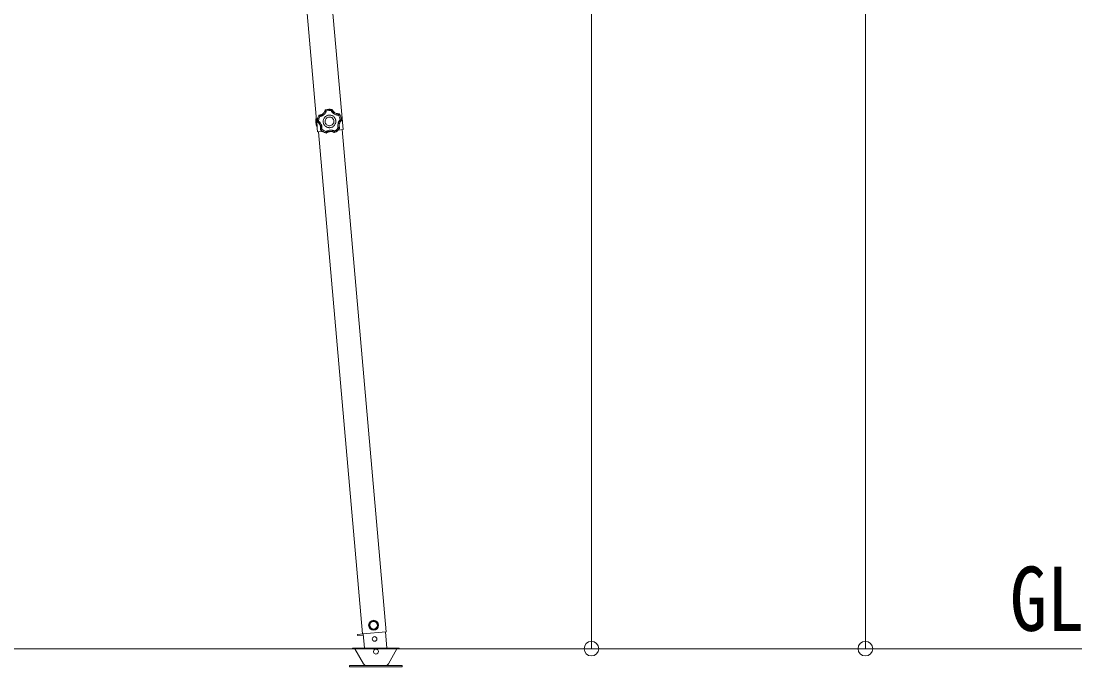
# Model space of a CAD drawing. Units: millimetres at full size; details may follow other scales. Extents: x -6988 to 7066, y -4877 to 4823.
# Drawn here: x -2873 to -1057, y -985 to 120 of the extents above; entities that cross this region are included whole.
import ezdxf
from ezdxf.enums import TextEntityAlignment as Align

# ---------------------------------------------------------------- set-up
doc = ezdxf.new("R2010")
doc.units = ezdxf.units.MM
doc.header["$LTSCALE"] = 25
doc.header["$PDMODE"] = 32
doc.header["$PDSIZE"] = 25
for name, color, linetype, lineweight in [('0-0_0', 7, 'Continuous', 9), ('0-A_寸法', 6, 'Continuous', 9), ('1-2_GLASS_SEAL', 7, 'Continuous', 9)]:
    doc.layers.add(name, color=color, linetype=linetype, lineweight=lineweight)
doc.styles.add('ＭＳ ゴシック', font='')
doc.styles.get('ＭＳ ゴシック').set_extended_font_data('MS Gothic')

msp = doc.modelspace()

# ---------------------------------------------------------------- linework, layer by layer
at = {"layer": '0-0_0'}
msp.add_line((-4935.86, -953.98), (-1057.04, -953.98), dxfattribs=at)
at = {"layer": '0-A_寸法'}
for p, q in [((-1427.5, -953.93), (-1427.5, 1855.57)), ((-1896.52, 1654.27), (-1896.52, -953.93)), ((-1896.52, -953.93), (-2379.79, -953.93)), ((-1427.5, -953.93), (-1896.52, -953.93))]:
    msp.add_line(p, q, dxfattribs=at)
for p in [(-1896.52, -953.93), (-1427.5, -953.93)]:
    msp.add_point(p, dxfattribs=at)
at = {"layer": '1-2_GLASS_SEAL', "color": 4}
for p, q in [((-2365.38, -69.05), (-2513.58, 1624.86)), ((-2321.54, -65.22), (-2469.74, 1628.69)), ((-2357.01, -68.32), (-2365.38, -69.05)), ((-2288.68, -928.53), (-2363.88, -68.92)), ((-2321.54, -65.22), (-2329.91, -65.95)), ((-2247.83, -924.96), (-2323.04, -65.35)), ((-2247.83, -924.95), (-2288.68, -928.52)), ((-2247.83, -924.96), (-2288.68, -928.53))]:
    msp.add_line(p, q, dxfattribs=at)
at = {"layer": '1-2_GLASS_SEAL'}
for p, q in [((-2351.81, -31.38), (-2352.13, -31.71)), ((-2351.81, -31.38), (-2352.12, -31.71)), ((-2351.9, -32.02), (-2352.12, -31.71)), ((-2351.58, -31.69), (-2351.9, -32.02)), ((-2351.58, -31.69), (-2351.89, -32.02)), ((-2351.81, -31.38), (-2351.58, -31.69)), ((-2340.91, -30.94), (-2340.73, -30.6)), ((-2340.55, -31.23), (-2340.91, -30.94)), ((-2340.55, -31.23), (-2340.91, -30.94)), ((-2340.37, -30.89), (-2340.73, -30.6)), ((-2340.37, -30.89), (-2340.73, -30.6)), ((-2340.37, -30.89), (-2340.55, -31.23)), ((-2368.05, -46.7), (-2367.34, -46.63)), ((-2368.05, -46.7), (-2367.48, -53.17)), ((-2366.92, -59.65), (-2367.48, -53.17)), ((-2367.34, -46.63), (-2366.21, -59.58)), ((-2365.85, -51.68), (-2365.48, -51.56)), ((-2365.85, -51.68), (-2365.63, -52.08)), ((-2365.85, -51.68), (-2365.63, -52.08)), ((-2365.27, -51.96), (-2365.63, -52.08)), ((-2365.48, -51.56), (-2365.26, -51.96)), ((-2365.48, -51.56), (-2365.27, -51.96)), ((-2362.78, -40.65), (-2363.16, -40.9)), ((-2362.78, -40.65), (-2363.16, -40.9)), ((-2362.9, -41.18), (-2363.16, -40.9)), ((-2362.51, -40.93), (-2362.9, -41.18)), ((-2362.51, -40.93), (-2362.9, -41.18)), ((-2362.78, -40.65), (-2362.51, -40.93)), ((-2328.8, -38.57), (-2328.57, -38.26)), ((-2328.38, -38.77), (-2328.8, -38.57)), ((-2328.38, -38.77), (-2328.8, -38.57)), ((-2328.16, -38.45), (-2328.57, -38.26)), ((-2328.16, -38.45), (-2328.57, -38.26)), ((-2328.16, -38.45), (-2328.38, -38.77)), ((-2324.54, -49.11), (-2324.38, -48.68)), ((-2324.54, -49.11), (-2324.38, -48.68)), ((-2324.16, -49.18), (-2324.54, -49.11)), ((-2324.38, -48.68), (-2324, -48.76)), ((-2324.16, -49.18), (-2324, -48.76)), ((-2324.16, -49.18), (-2324, -48.76)), ((-2366.92, -59.65), (-2366.21, -59.58)), ((-2360.42, -64.98), (-2360.07, -64.81)), ((-2360.42, -64.98), (-2360.3, -65.42)), ((-2360.42, -64.98), (-2360.3, -65.42)), ((-2359.95, -65.26), (-2360.3, -65.42)), ((-2360.07, -64.81), (-2359.95, -65.26)), ((-2360.07, -64.81), (-2359.95, -65.26)), ((-2350.88, -70.92), (-2350.43, -70.84)), ((-2350.88, -70.92), (-2350.43, -70.84)), ((-2350.88, -71.31), (-2350.88, -70.92)), ((-2350.88, -71.31), (-2350.43, -71.23)), ((-2350.88, -71.31), (-2350.43, -71.23)), ((-2350.43, -70.84), (-2350.43, -71.23)), ((-2336.6, -69.87), (-2336.14, -69.89)), ((-2336.55, -70.26), (-2336.6, -69.87)), ((-2336.6, -69.87), (-2336.14, -69.89)), ((-2336.55, -70.26), (-2336.09, -70.28)), ((-2336.55, -70.26), (-2336.09, -70.28)), ((-2336.14, -69.89), (-2336.09, -70.28)), ((-2327.95, -63.02), (-2327.89, -62.56)), ((-2327.95, -63.02), (-2327.89, -62.56)), ((-2327.58, -63.13), (-2327.95, -63.02)), ((-2327.89, -62.56), (-2327.52, -62.68)), ((-2327.58, -63.13), (-2327.52, -62.68)), ((-2327.58, -63.13), (-2327.52, -62.68)), ((-2288.68, -928.53), (-2247.83, -924.96)), ((-2246.79, -952.91), (-2249.23, -925.07)), ((-2297.12, -929.56), (-2287.26, -928.7)), ((-2297.12, -929.56), (-2296.94, -931.56)), ((-2287.08, -930.69), (-2296.94, -931.56)), ((-2287.28, -928.4), (-2285.14, -952.91)), ((-2225.44, -952.91), (-2305.44, -952.91)), ((-2305.44, -952.91), (-2225.44, -952.91)), ((-2305.44, -953.91), (-2305.44, -952.91)), ((-2305.44, -953.91), (-2225.44, -953.91)), ((-2286.74, -979.91), (-2301.47, -954.41)), ((-2229.4, -954.41), (-2244.12, -979.91)), ((-2225.44, -953.91), (-2225.44, -952.91)), ((-2225.44, -952.91), (-2225.44, -953.91))]:
    msp.add_line(p, q, dxfattribs=at)
for points in [[(-2352.13, -31.71), (-2352.33, -32.35), (-2352.57, -32.98), (-2352.81, -33.51), (-2352.95, -33.81), (-2353.11, -34.11), (-2353.27, -34.41), (-2353.44, -34.7), (-2353.62, -34.98), (-2354.25, -35.87), (-2355.12, -36.88), (-2356.1, -37.79), (-2357.17, -38.6), (-2358.31, -39.28), (-2359.29, -39.74), (-2359.6, -39.87), (-2359.92, -39.99), (-2360.24, -40.1), (-2360.56, -40.2), (-2360.88, -40.29), (-2361.45, -40.43), (-2362.11, -40.56), (-2362.78, -40.65)], [(-2362.51, -40.93), (-2361.86, -40.84), (-2361.2, -40.71), (-2360.63, -40.57), (-2360.31, -40.48), (-2359.99, -40.38), (-2359.68, -40.27), (-2359.37, -40.16), (-2359.07, -40.03), (-2358.57, -39.81), (-2357.98, -39.51), (-2357.41, -39.19), (-2357.1, -38.99), (-2356.83, -38.81), (-2356.56, -38.62), (-2356.29, -38.42), (-2356.03, -38.22), (-2355.53, -37.79), (-2354.6, -36.86), (-2353.77, -35.83), (-2353.24, -35.03), (-2352.9, -34.46), (-2352.6, -33.87), (-2352.34, -33.27), (-2352.1, -32.65), (-2351.9, -32.02)], [(-2351.89, -32.02), (-2351.86, -32.05), (-2351.78, -32.1), (-2351.67, -32.19), (-2351.52, -32.3), (-2351.35, -32.44), (-2351.15, -32.59), (-2350.94, -32.77), (-2350.7, -32.95), (-2350.47, -33.15), (-2350.22, -33.36), (-2350.47, -34.01), (-2350.75, -34.64), (-2351.03, -35.2), (-2351.19, -35.5), (-2351.36, -35.81), (-2351.54, -36.1), (-2351.73, -36.4), (-2351.92, -36.69), (-2352.54, -37.53), (-2353.45, -38.56), (-2354.46, -39.51), (-2354.81, -39.81), (-2355.09, -40.02), (-2355.37, -40.23), (-2355.65, -40.43), (-2355.94, -40.63), (-2356.33, -40.87), (-2356.92, -41.22), (-2357.53, -41.54), (-2358.16, -41.82), (-2358.8, -42.08), (-2359.46, -42.31), (-2360.12, -42.51), (-2360.8, -42.67), (-2361.49, -42.81)], [(-2340.73, -30.6), (-2343.52, -30.23), (-2346.32, -30.24), (-2349.1, -30.62), (-2351.81, -31.38)], [(-2340.73, -30.6), (-2343.52, -30.23), (-2346.32, -30.24), (-2349.1, -30.62), (-2351.81, -31.38)], [(-2340.91, -30.94), (-2343.6, -30.6), (-2346.29, -30.61), (-2348.97, -30.98), (-2351.58, -31.69)], [(-2351.58, -31.69), (-2351.55, -31.72), (-2351.49, -31.79), (-2351.39, -31.9), (-2351.27, -32.05), (-2351.13, -32.22), (-2350.97, -32.41), (-2350.8, -32.63), (-2350.61, -32.86), (-2350.42, -33.1), (-2350.22, -33.36)], [(-2342.02, -32.78), (-2346.15, -32.61), (-2350.22, -33.36)], [(-2340.91, -30.94), (-2340.94, -30.98), (-2340.99, -31.06), (-2341.07, -31.18), (-2341.16, -31.34), (-2341.28, -31.53), (-2341.41, -31.74), (-2341.56, -31.98), (-2341.71, -32.24), (-2341.86, -32.51), (-2342.02, -32.78)], [(-2340.55, -31.23), (-2340.58, -31.26), (-2340.65, -31.32), (-2340.75, -31.43), (-2340.88, -31.56), (-2341.04, -31.72), (-2341.21, -31.9), (-2341.4, -32.1), (-2341.6, -32.32), (-2341.81, -32.55), (-2342.02, -32.78)], [(-2328.8, -38.57), (-2328.81, -38.61), (-2328.84, -38.7), (-2328.89, -38.84), (-2328.95, -39.01), (-2329.03, -39.22), (-2329.11, -39.46), (-2329.21, -39.72), (-2329.32, -39.99), (-2329.43, -40.28), (-2329.55, -40.57), (-2330.25, -40.54), (-2330.95, -40.47), (-2331.65, -40.36), (-2332.34, -40.22), (-2333.02, -40.05), (-2334.02, -39.74), (-2335.31, -39.21), (-2336.54, -38.56), (-2337.06, -38.23), (-2337.35, -38.04), (-2337.64, -37.84), (-2337.92, -37.63), (-2338.2, -37.41), (-2338.54, -37.13), (-2339.06, -36.67), (-2339.56, -36.18), (-2340.03, -35.67), (-2340.48, -35.14), (-2340.91, -34.58), (-2341.31, -34), (-2341.68, -33.4), (-2342.02, -32.78)], [(-2340.55, -31.23), (-2340.26, -31.82), (-2339.94, -32.4), (-2339.59, -32.97), (-2339.21, -33.51), (-2338.8, -34.03), (-2338.36, -34.53), (-2337.91, -35), (-2337.43, -35.45), (-2337.09, -35.73), (-2336.83, -35.94), (-2336.57, -36.14), (-2336.3, -36.33), (-2336.02, -36.52), (-2335.65, -36.75), (-2334.49, -37.38), (-2333.28, -37.87), (-2332.33, -38.16), (-2332.01, -38.24), (-2331.69, -38.32), (-2331.36, -38.38), (-2331.03, -38.43), (-2330.71, -38.48), (-2330.12, -38.54), (-2329.46, -38.57), (-2328.8, -38.57)], [(-2328.57, -38.26), (-2329.25, -38.26), (-2329.92, -38.23), (-2330.5, -38.17), (-2330.83, -38.12), (-2331.16, -38.07), (-2331.49, -38), (-2331.82, -37.93), (-2332.15, -37.85), (-2333.18, -37.52), (-2334.41, -37.01), (-2335.58, -36.36), (-2336.68, -35.59), (-2337.68, -34.71), (-2338.43, -33.92), (-2338.64, -33.67), (-2338.85, -33.4), (-2339.06, -33.13), (-2339.25, -32.86), (-2339.44, -32.58), (-2339.75, -32.08), (-2340.07, -31.49), (-2340.37, -30.89)], [(-2363.16, -40.9), (-2364.38, -43.44), (-2365.23, -46.11), (-2365.73, -48.87), (-2365.85, -51.68)], [(-2363.16, -40.9), (-2364.37, -43.44), (-2365.23, -46.11), (-2365.73, -48.87), (-2365.85, -51.68)], [(-2365.63, -52.08), (-2365.09, -52.48), (-2364.56, -52.9), (-2364.13, -53.29), (-2363.89, -53.52), (-2363.65, -53.76), (-2363.42, -54.01), (-2363.2, -54.26), (-2362.98, -54.52), (-2362.33, -55.39), (-2361.64, -56.53), (-2361.07, -57.74), (-2360.64, -59.01), (-2360.34, -60.31), (-2360.2, -61.38), (-2360.18, -61.72), (-2360.17, -62.06), (-2360.16, -62.39), (-2360.16, -62.73), (-2360.18, -63.06), (-2360.22, -63.65), (-2360.3, -64.32), (-2360.42, -64.98)], [(-2362.9, -41.18), (-2364.05, -43.63), (-2364.87, -46.2), (-2365.35, -48.85), (-2365.48, -51.56)], [(-2365.48, -51.56), (-2365.44, -51.54), (-2365.35, -51.5), (-2365.22, -51.45), (-2365.05, -51.38), (-2364.84, -51.3), (-2364.6, -51.2), (-2364.35, -51.1), (-2364.07, -51), (-2363.78, -50.89), (-2363.48, -50.79)], [(-2360.07, -64.81), (-2359.96, -64.16), (-2359.87, -63.5), (-2359.83, -62.91), (-2359.82, -62.58), (-2359.82, -62.25), (-2359.82, -61.92), (-2359.84, -61.59), (-2359.86, -61.26), (-2359.92, -60.71), (-2360.02, -60.07), (-2360.15, -59.42), (-2360.24, -59.07), (-2360.33, -58.75), (-2360.43, -58.44), (-2360.53, -58.12), (-2360.65, -57.81), (-2360.9, -57.2), (-2361.5, -56.03), (-2362.22, -54.92), (-2362.81, -54.17), (-2363.26, -53.68), (-2363.72, -53.21), (-2364.21, -52.77), (-2364.73, -52.35), (-2365.27, -51.96)], [(-2365.26, -51.96), (-2365.23, -51.94), (-2365.15, -51.88), (-2365.03, -51.8), (-2364.88, -51.7), (-2364.7, -51.57), (-2364.49, -51.43), (-2364.26, -51.28), (-2364.01, -51.12), (-2363.75, -50.95), (-2363.48, -50.79), (-2362.94, -51.22), (-2362.42, -51.69), (-2361.97, -52.12), (-2361.73, -52.37), (-2361.5, -52.63), (-2361.27, -52.89), (-2361.05, -53.16), (-2360.83, -53.43), (-2360.23, -54.28), (-2359.52, -55.46), (-2358.93, -56.71), (-2358.76, -57.15), (-2358.64, -57.47), (-2358.53, -57.8), (-2358.42, -58.13), (-2358.33, -58.47), (-2358.21, -58.91), (-2358.07, -59.59), (-2357.96, -60.26), (-2357.88, -60.95), (-2357.83, -61.64), (-2357.81, -62.33), (-2357.83, -63.03), (-2357.88, -63.73), (-2357.97, -64.42)], [(-2362.9, -41.18), (-2362.89, -41.2), (-2362.87, -41.21), (-2362.85, -41.24), (-2362.82, -41.28), (-2362.78, -41.32), (-2362.74, -41.37), (-2362.69, -41.43), (-2362.64, -41.5), (-2362.58, -41.57), (-2362.51, -41.65), (-2362.43, -41.74), (-2362.28, -41.92), (-2362.11, -42.11), (-2361.97, -42.27), (-2361.88, -42.38), (-2361.78, -42.48), (-2361.68, -42.59), (-2361.59, -42.7), (-2361.49, -42.81), (-2362.93, -46.69), (-2363.48, -50.79)], [(-2362.51, -40.93), (-2362.51, -40.94), (-2362.5, -40.96), (-2362.48, -41), (-2362.46, -41.04), (-2362.43, -41.09), (-2362.4, -41.15), (-2362.37, -41.21), (-2362.33, -41.29), (-2362.29, -41.37), (-2362.24, -41.46), (-2362.18, -41.57), (-2362.07, -41.78), (-2361.95, -42), (-2361.84, -42.19), (-2361.78, -42.31), (-2361.71, -42.43), (-2361.64, -42.56), (-2361.56, -42.68), (-2361.49, -42.81)], [(-2334.09, -50.44), (-2334.22, -49.34), (-2334.46, -48.28), (-2334.79, -47.27), (-2335.23, -46.31), (-2335.74, -45.4), (-2336.35, -44.55), (-2337.02, -43.76), (-2337.77, -43.04), (-2338.59, -42.4), (-2339.46, -41.84), (-2340.38, -41.36), (-2341.36, -40.97), (-2342.37, -40.68), (-2343.42, -40.49), (-2344.5, -40.4), (-2345.61, -40.42), (-2346.71, -40.55), (-2347.76, -40.79), (-2348.78, -41.13), (-2349.74, -41.56), (-2350.65, -42.08), (-2351.5, -42.68), (-2352.29, -43.36), (-2353, -44.11), (-2353.65, -44.92), (-2354.21, -45.79), (-2354.68, -46.72), (-2355.07, -47.69), (-2355.37, -48.71), (-2355.56, -49.76), (-2355.65, -50.84), (-2355.63, -51.94), (-2355.49, -53.04), (-2355.25, -54.1), (-2354.92, -55.11), (-2354.49, -56.08), (-2353.97, -56.99), (-2353.36, -57.84), (-2352.69, -58.62)], [(-2352.69, -58.62), (-2351.94, -59.34), (-2351.13, -59.98), (-2350.25, -60.54), (-2349.33, -61.02), (-2348.35, -61.41), (-2347.34, -61.7), (-2346.29, -61.89), (-2345.21, -61.98), (-2344.1, -61.96), (-2343.01, -61.83), (-2341.95, -61.59), (-2340.93, -61.25), (-2339.97, -60.82), (-2339.06, -60.3), (-2338.21, -59.7), (-2337.42, -59.02), (-2336.71, -58.27), (-2336.07, -57.46), (-2335.5, -56.59), (-2335.03, -55.66), (-2334.64, -54.69), (-2334.35, -53.67), (-2334.15, -52.62), (-2334.06, -51.54), (-2334.09, -50.44)], [(-2327.89, -62.56), (-2327.94, -62.56), (-2328.03, -62.56), (-2328.17, -62.56), (-2328.36, -62.55), (-2328.58, -62.55), (-2328.83, -62.54), (-2329.11, -62.52), (-2329.4, -62.51), (-2329.71, -62.49), (-2330.03, -62.47), (-2330.21, -61.78), (-2330.36, -61.1), (-2330.48, -60.4), (-2330.56, -59.7), (-2330.6, -59), (-2330.61, -57.95), (-2330.51, -56.57), (-2330.27, -55.2), (-2330.12, -54.6), (-2330.03, -54.26), (-2329.92, -53.92), (-2329.81, -53.59), (-2329.69, -53.26), (-2329.53, -52.86), (-2329.25, -52.22), (-2328.95, -51.59), (-2328.61, -50.99), (-2328.24, -50.39), (-2327.84, -49.81), (-2327.41, -49.25), (-2326.95, -48.71), (-2326.47, -48.2)], [(-2328.38, -38.77), (-2328.41, -38.81), (-2328.46, -38.89), (-2328.53, -39.01), (-2328.63, -39.17), (-2328.75, -39.36), (-2328.89, -39.57), (-2329.04, -39.81), (-2329.2, -40.05), (-2329.37, -40.31), (-2329.55, -40.57)], [(-2326.47, -48.2), (-2327.59, -44.21), (-2329.55, -40.57)], [(-2324.54, -49.11), (-2325.02, -49.58), (-2325.47, -50.06), (-2325.89, -50.57), (-2326.29, -51.1), (-2326.66, -51.65), (-2327, -52.22), (-2327.31, -52.8), (-2327.59, -53.39), (-2327.75, -53.8), (-2327.87, -54.11), (-2327.98, -54.42), (-2328.08, -54.74), (-2328.17, -55.06), (-2328.28, -55.48), (-2328.52, -56.78), (-2328.61, -58.08), (-2328.6, -59.07), (-2328.57, -59.41), (-2328.54, -59.74), (-2328.5, -60.07), (-2328.45, -60.39), (-2328.39, -60.72), (-2328.27, -61.29), (-2328.1, -61.93), (-2327.89, -62.56)], [(-2324.38, -48.68), (-2324.88, -46.02), (-2325.73, -43.46), (-2326.9, -41.04), (-2328.38, -38.77)], [(-2327.52, -62.68), (-2327.73, -62.04), (-2327.91, -61.39), (-2328.03, -60.82), (-2328.09, -60.49), (-2328.14, -60.16), (-2328.18, -59.82), (-2328.21, -59.49), (-2328.24, -59.15), (-2328.25, -58.07), (-2328.14, -56.74), (-2327.89, -55.43), (-2327.49, -54.14), (-2326.97, -52.92), (-2326.45, -51.97), (-2326.27, -51.68), (-2326.08, -51.4), (-2325.89, -51.13), (-2325.69, -50.86), (-2325.48, -50.59), (-2325.1, -50.14), (-2324.64, -49.65), (-2324.16, -49.18)], [(-2324, -48.76), (-2324.51, -45.99), (-2325.38, -43.32), (-2326.6, -40.8), (-2328.16, -38.45)], [(-2324, -48.76), (-2324.51, -45.99), (-2325.38, -43.32), (-2326.61, -40.8), (-2328.16, -38.45)], [(-2324.38, -48.68), (-2324.42, -48.67), (-2324.51, -48.65), (-2324.65, -48.61), (-2324.83, -48.57), (-2325.05, -48.51), (-2325.3, -48.46), (-2325.57, -48.39), (-2325.86, -48.33), (-2326.16, -48.26), (-2326.47, -48.2)], [(-2324.54, -49.11), (-2324.58, -49.09), (-2324.66, -49.05), (-2324.79, -48.99), (-2324.95, -48.9), (-2325.15, -48.81), (-2325.38, -48.7), (-2325.63, -48.58), (-2325.9, -48.45), (-2326.18, -48.33), (-2326.47, -48.2)], [(-2360.3, -65.42), (-2358.26, -67.36), (-2355.98, -69), (-2353.51, -70.32), (-2350.88, -71.31)], [(-2360.3, -65.42), (-2358.26, -67.36), (-2355.98, -69), (-2353.51, -70.32), (-2350.88, -71.31)], [(-2360.07, -64.81), (-2360.03, -64.81), (-2359.93, -64.79), (-2359.79, -64.77), (-2359.61, -64.74), (-2359.39, -64.7), (-2359.14, -64.66), (-2358.87, -64.61), (-2358.58, -64.55), (-2358.28, -64.49), (-2357.97, -64.42)], [(-2359.95, -65.26), (-2359.91, -65.24), (-2359.82, -65.2), (-2359.68, -65.15), (-2359.51, -65.08), (-2359.3, -65), (-2359.07, -64.9), (-2358.82, -64.79), (-2358.54, -64.68), (-2358.26, -64.55), (-2357.97, -64.42)], [(-2359.95, -65.26), (-2357.98, -67.11), (-2355.79, -68.69), (-2353.41, -69.96), (-2350.88, -70.92)], [(-2357.97, -64.42), (-2354.73, -66.99), (-2351, -68.78)], [(-2350.43, -70.84), (-2350.44, -70.8), (-2350.47, -70.71), (-2350.51, -70.57), (-2350.56, -70.39), (-2350.63, -70.18), (-2350.69, -69.94), (-2350.77, -69.67), (-2350.84, -69.38), (-2350.92, -69.08), (-2351, -68.78), (-2350.41, -68.39), (-2349.8, -68.04), (-2349.17, -67.71), (-2348.53, -67.42), (-2347.88, -67.16), (-2346.89, -66.83), (-2345.54, -66.5), (-2344.16, -66.3), (-2343.55, -66.26), (-2343.19, -66.24), (-2342.84, -66.24), (-2342.49, -66.24), (-2342.14, -66.25), (-2341.7, -66.28), (-2341.01, -66.35), (-2340.32, -66.45), (-2339.64, -66.58), (-2338.96, -66.75), (-2338.28, -66.95), (-2337.62, -67.19), (-2336.97, -67.45), (-2336.33, -67.75)], [(-2350.88, -70.92), (-2350.88, -70.88), (-2350.89, -70.78), (-2350.9, -70.64), (-2350.92, -70.45), (-2350.93, -70.23), (-2350.95, -69.98), (-2350.96, -69.7), (-2350.97, -69.4), (-2350.99, -69.09), (-2351, -68.78)], [(-2336.6, -69.87), (-2337.19, -69.56), (-2337.79, -69.28), (-2338.4, -69.03), (-2339.03, -68.82), (-2339.67, -68.63), (-2340.31, -68.49), (-2340.96, -68.37), (-2341.61, -68.29), (-2342.05, -68.26), (-2342.38, -68.25), (-2342.71, -68.24), (-2343.04, -68.24), (-2343.38, -68.25), (-2343.82, -68.28), (-2345.12, -68.46), (-2346.39, -68.77), (-2347.33, -69.09), (-2347.64, -69.22), (-2347.94, -69.35), (-2348.24, -69.49), (-2348.54, -69.64), (-2348.83, -69.79), (-2349.34, -70.09), (-2349.89, -70.45), (-2350.43, -70.84)], [(-2350.43, -71.23), (-2349.88, -70.83), (-2349.32, -70.46), (-2348.82, -70.17), (-2348.52, -70.01), (-2348.22, -69.86), (-2347.91, -69.72), (-2347.6, -69.58), (-2347.29, -69.46), (-2346.26, -69.11), (-2344.97, -68.8), (-2343.64, -68.64), (-2342.3, -68.62), (-2340.97, -68.74), (-2339.91, -68.94), (-2339.58, -69.02), (-2339.25, -69.11), (-2338.93, -69.21), (-2338.61, -69.32), (-2338.3, -69.43), (-2337.75, -69.65), (-2337.15, -69.94), (-2336.55, -70.26)], [(-2336.6, -69.87), (-2336.59, -69.83), (-2336.58, -69.74), (-2336.56, -69.59), (-2336.53, -69.41), (-2336.5, -69.19), (-2336.46, -68.94), (-2336.43, -68.67), (-2336.39, -68.37), (-2336.36, -68.07), (-2336.33, -67.75)], [(-2336.33, -67.75), (-2332.88, -65.46), (-2330.03, -62.47)], [(-2336.14, -69.89), (-2336.15, -69.85), (-2336.15, -69.75), (-2336.16, -69.61), (-2336.17, -69.42), (-2336.19, -69.2), (-2336.21, -68.95), (-2336.23, -68.67), (-2336.26, -68.37), (-2336.29, -68.07), (-2336.33, -67.75)], [(-2336.14, -69.89), (-2333.77, -68.59), (-2331.6, -66.99), (-2329.65, -65.13), (-2327.95, -63.02)], [(-2336.09, -70.28), (-2333.62, -68.93), (-2331.36, -67.28), (-2329.34, -65.34), (-2327.58, -63.13)], [(-2336.09, -70.28), (-2333.62, -68.93), (-2331.36, -67.28), (-2329.33, -65.34), (-2327.58, -63.14)], [(-2327.95, -63.02), (-2328, -63.01), (-2328.09, -62.99), (-2328.23, -62.95), (-2328.41, -62.91), (-2328.63, -62.85), (-2328.87, -62.79), (-2329.14, -62.72), (-2329.43, -62.64), (-2329.72, -62.55), (-2330.03, -62.47)], [(-2225.44, -953.91), (-2305.44, -953.91), (-2305.44, -952.91)]]:
    msp.add_lwpolyline(points, dxfattribs=at)
for points in [[(-2337.37, -50.67), (-2337.63, -49.17), (-2338.16, -47.8), (-2338.94, -46.57), (-2339.93, -45.53), (-2341.1, -44.69), (-2342.42, -44.09), (-2343.86, -43.75), (-2345.38, -43.71), (-2346.88, -43.96), (-2348.25, -44.5), (-2349.47, -45.28), (-2350.52, -46.27), (-2351.35, -47.44), (-2351.96, -48.76), (-2352.29, -50.2), (-2352.34, -51.71), (-2352.08, -53.21), (-2351.55, -54.59), (-2350.77, -55.81), (-2349.78, -56.85), (-2348.61, -57.69), (-2347.29, -58.29), (-2345.85, -58.63), (-2344.33, -58.68), (-2342.83, -58.42), (-2341.46, -57.88), (-2340.24, -57.11), (-2339.19, -56.11), (-2338.36, -54.94), (-2337.76, -53.62), (-2337.42, -52.19)], [(-2270.04, -906.31), (-2276.19, -910.61), (-2275.54, -918.09), (-2268.73, -921.26), (-2262.59, -916.96), (-2263.24, -909.48)], [(-2220.68, -984.91), (-2220.68, -982.91), (-2310.68, -982.91), (-2310.68, -984.91)]]:
    msp.add_lwpolyline(points, close=True, dxfattribs=at)
for centre, radius in [((-2269.39, -913.79), 8.5), ((-2269.39, -913.79), 7.7), ((-2269.39, -913.79), 6.5), ((-2267.73, -937.33), 4)]:
    msp.add_circle(centre, radius, dxfattribs=at)
for centre, radius, start, end in [((-2348.64, -51.52), 20, 166.03443, 203.96557), ((-2302.33, -954.91), 1, 30, 90), ((-2265.43, -958.91), 4.25, 183.37229, 176.62771), ((-2228.54, -954.91), 1, 90, 150), ((-2281.55, -976.91), 6, 210, 270), ((-2249.32, -976.91), 6, 270, 330)]:
    msp.add_arc(centre, radius, start, end, dxfattribs=at)

# ---------------------------------------------------------------- texts
at = {"layer": '0-0_0', "style": 'ＭＳ ゴシック', "width": 0.85}
msp.add_text('GL', height=110, dxfattribs=at).set_placement((-1180.18, -956.36), align=Align.BOTTOM_LEFT)

doc.saveas('drawing.dxf')
